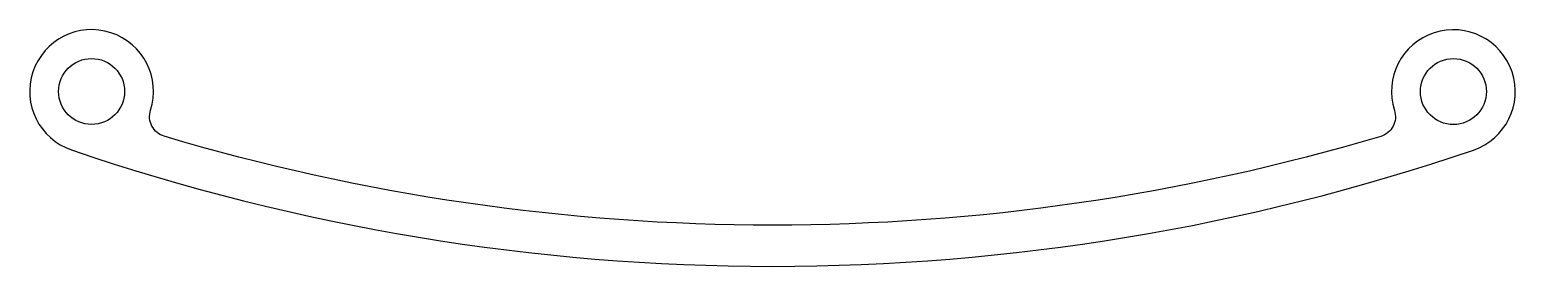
# Model space of a CAD drawing. Header units: inches. Extents: x 0 to 72, y 0 to 11.5.
import ezdxf

# ---------------------------------------------------------------- set-up
doc = ezdxf.new("R2010")
doc.units = ezdxf.units.IN
doc.header["$MEASUREMENT"] = 0
doc.layers.add('カバー', color=6, linetype='Continuous')
doc.layers.add('穴', color=3, linetype='Continuous')

msp = doc.modelspace()

# ---------------------------------------------------------------- linework, layer by layer
at = {"layer": 'カバー'}
msp.add_lwpolyline([(65.483, 6.299, -0.146169), (6.521, 6.304, -0.419969), (5.855, 7.567, 2.38113), (2.027, 5.643, 0.166257), (69.977, 5.638, 2.38113), (66.149, 7.562, -0.419969)], format="xyb", close=True, dxfattribs=at)
at = {"layer": '穴'}
for centre in [(2.998, 8.482), (69.006, 8.477)]:
    msp.add_circle(centre, 1.6, dxfattribs=at)

doc.saveas('drawing.dxf')
